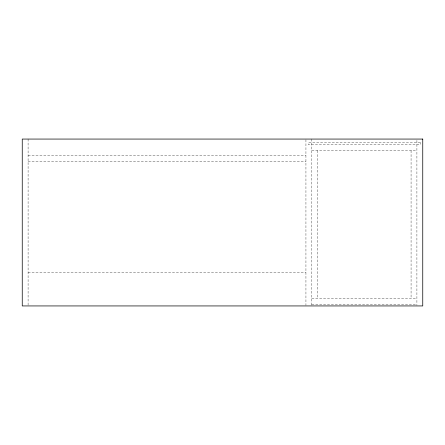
<?xml version="1.0" encoding="UTF-8"?>
<svg xmlns="http://www.w3.org/2000/svg" width="445" height="445" viewBox="0 0 445 445"><rect width="100%" height="100%" fill="white"/><g stroke="black" fill="none" stroke-linecap="round" stroke-linejoin="round"><path stroke-width="0.33" stroke-dasharray="2.23 1.67" d="M311.778 150.577L416.909 150.577M28.091 155.75L305.938 155.75M28.091 161.591L305.938 161.591M28.091 272.562L305.938 272.562M311.778 298.428L416.909 298.428M311.778 304.269L416.909 304.269M416.909 140.453L416.909 305.242M411.069 150.577L411.069 298.428M317.619 150.577L317.619 298.428M311.778 139.062L311.778 305.242M305.938 139.758L305.938 305.242M28.091 139.062L28.091 305.938M420.247 142.567L308.441 142.567L308.441 144.736L420.247 144.736L420.247 142.567"/><path stroke-width="0.67" d="M422.75 139.062L22.25 139.062L22.25 305.938L422.75 305.938L422.75 139.062"/></g></svg>
